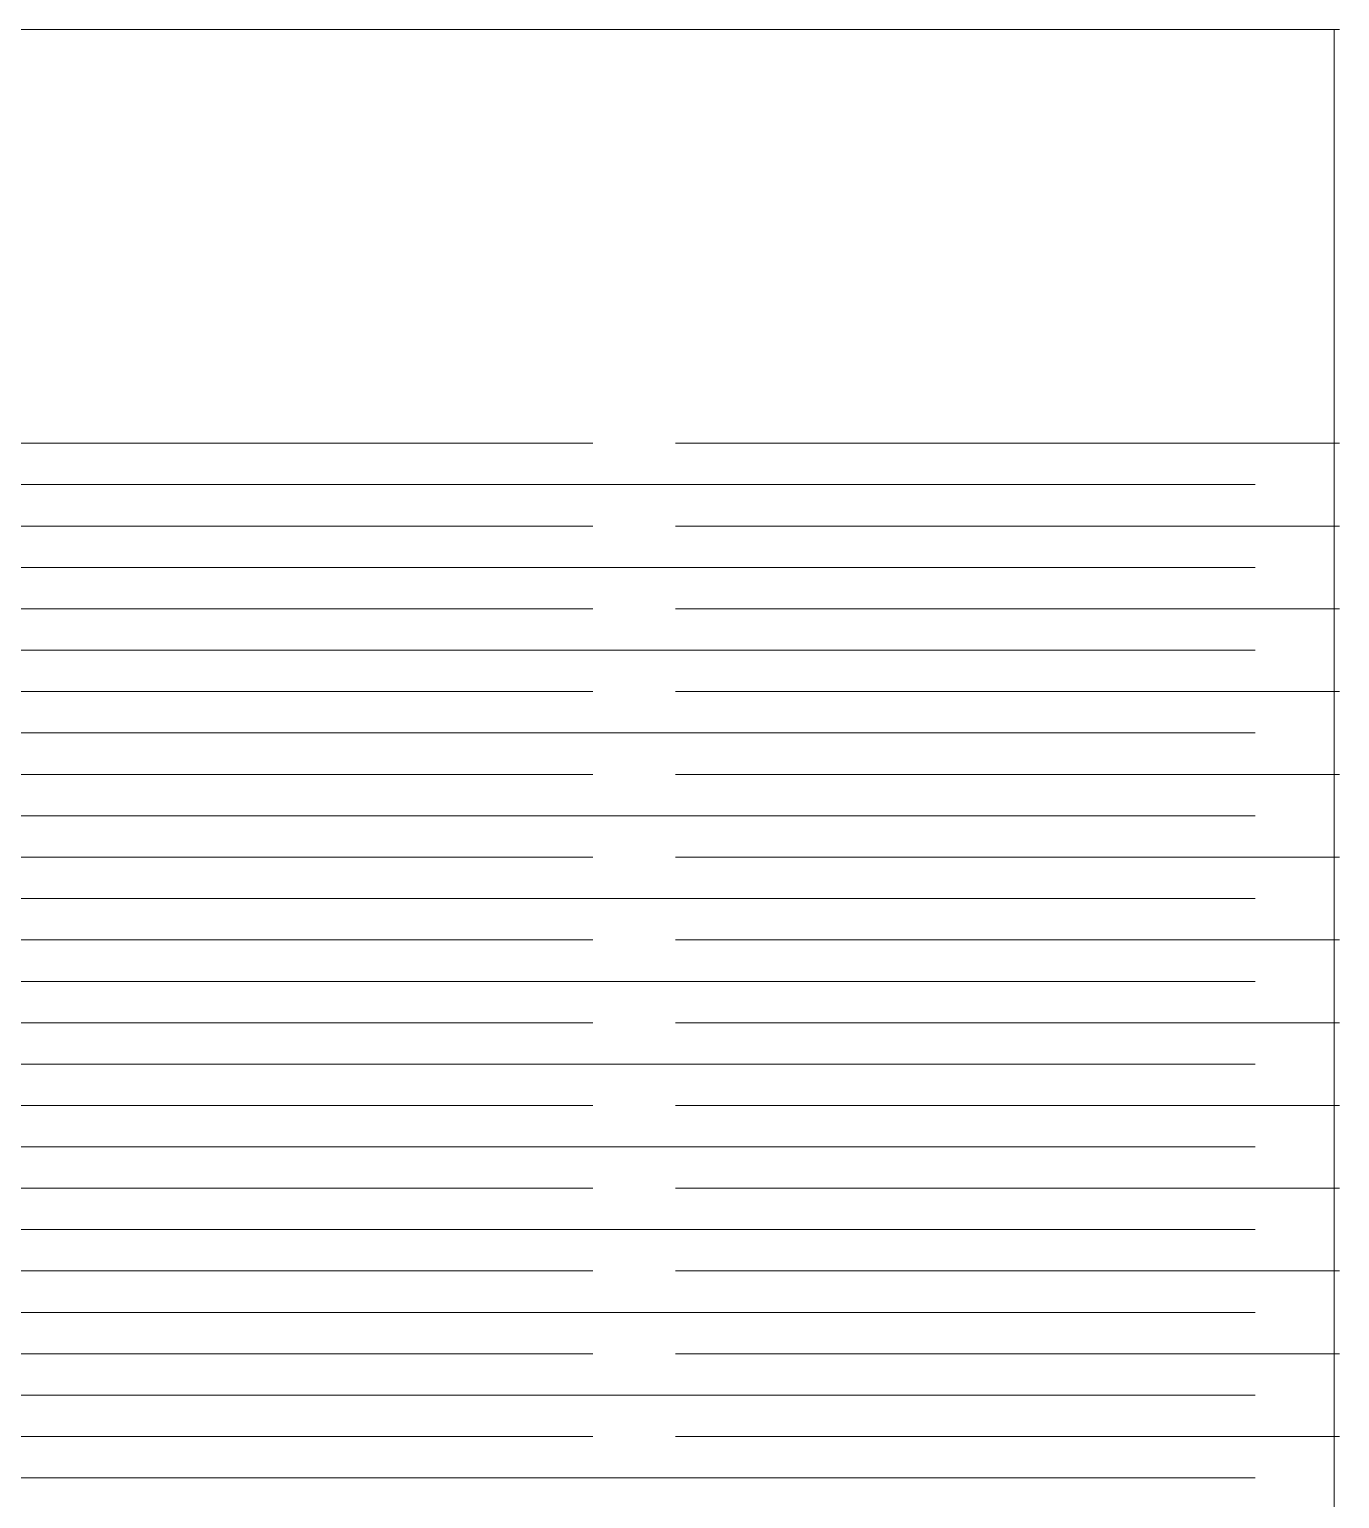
# Model space of a CAD drawing. Header units: inches. Extents: x 0.51 to 4.61, y -3.99 to -0.49.
# Drawn here: x 3.023 to 4.606, y -2.266 to -0.491 of the extents above; entities that cross this region are included whole.
import ezdxf

# ---------------------------------------------------------------- set-up
doc = ezdxf.new("R2010")
doc.units = ezdxf.units.IN
doc.header["$MEASUREMENT"] = 0
doc.layers.add('Layer 1', color=7, linetype='Continuous')

# ---------------------------------------------------------------- blocks, each defined once
blk = doc.blocks.new('block 2')
at = {"layer": 'Layer 1', "color": 7, "lineweight": 5, "true_color": 0xffffff}
for points in [[(2.2041, -0.9907), (3.7041, -0.9907)], [(3.8041, -0.9907), (4.6062, -0.9907)], [(3.0041, -1.0407), (4.5041, -1.0407)], [(2.2041, -1.0907), (3.7041, -1.0907)], [(3.8041, -1.0907), (4.6062, -1.0907)], [(3.0041, -1.1407), (4.5041, -1.1407)], [(2.2041, -1.1907), (3.7041, -1.1907)], [(3.8041, -1.1907), (4.6062, -1.1907)], [(3.0041, -1.2407), (4.5041, -1.2407)], [(2.2041, -1.2907), (3.7041, -1.2907)], [(3.8041, -1.2907), (4.6062, -1.2907)], [(3.0041, -1.3407), (4.5041, -1.3407)], [(2.2041, -1.3907), (3.7041, -1.3907)], [(3.8041, -1.3907), (4.6062, -1.3907)], [(3.0041, -1.4407), (4.5041, -1.4407)], [(2.2041, -1.4907), (3.7041, -1.4907)], [(3.8041, -1.4907), (4.6062, -1.4907)], [(3.0041, -1.5407), (4.5041, -1.5407)], [(2.2041, -1.5907), (3.7041, -1.5907)], [(3.8041, -1.5907), (4.6062, -1.5907)], [(3.0041, -1.6407), (4.5041, -1.6407)], [(2.2041, -1.6907), (3.7041, -1.6907)], [(3.8041, -1.6907), (4.6062, -1.6907)], [(3.0041, -1.7406), (4.5041, -1.7406)], [(2.2041, -1.7906), (3.7041, -1.7906)], [(3.8041, -1.7906), (4.6062, -1.7906)], [(3.0041, -1.8406), (4.5041, -1.8406)], [(2.2041, -1.8906), (3.7041, -1.8906)], [(3.8041, -1.8906), (4.6062, -1.8906)], [(3.0041, -1.9406), (4.5041, -1.9406)], [(2.2041, -1.9906), (3.7041, -1.9906)], [(3.8041, -1.9906), (4.6062, -1.9906)], [(3.0041, -2.0406), (4.5041, -2.0406)], [(2.2041, -2.0906), (3.7041, -2.0906)], [(3.8041, -2.0906), (4.6062, -2.0906)], [(3.0041, -2.1406), (4.5041, -2.1406)], [(2.2041, -2.1906), (3.7041, -2.1906)], [(3.8041, -2.1906), (4.6062, -2.1906)], [(3.0041, -2.2406), (4.5041, -2.2406)]]:
    blk.add_lwpolyline(points, dxfattribs=at)

msp = doc.modelspace()

# ---------------------------------------------------------------- linework, layer by layer
at = {"layer": 'Layer 1', "color": 7, "lineweight": 5, "true_color": 0xffffff}
msp.add_open_spline([(4.6062, -0.4907), (4.6062, -0.4907), (0.505, -0.4907), (0.505, -0.4907), (0.505, -0.4907), (0.505, -1.177), (0.505, -1.177), (0.505, -1.177), (0.505, -1.1769), (0.505, -1.1769), (0.505, -1.1769), (0.505, -3.3044), (0.505, -3.3044), (0.505, -3.3044), (0.505, -3.9907), (0.505, -3.9907), (0.505, -3.9907), (4.6062, -3.9907), (4.6062, -3.9907), (4.6062, -3.9907), (4.5995, -3.9907), (4.5995, -3.9907), (4.5995, -3.9907), (4.5995, -3.3044), (4.5995, -3.3044), (4.5995, -3.3044), (4.5995, -1.177), (4.5995, -1.177), (4.5995, -1.177), (4.5995, -1.177), (4.5995, -1.177), (4.5995, -1.177), (4.5995, -0.4907), (4.5995, -0.4907)], degree=3, knots=[0, 0, 0, 0, 1, 1, 1, 2, 2, 2, 3, 3, 3, 4, 4, 4, 5, 5, 5, 6, 6, 6, 7, 7, 7, 8, 8, 8, 9, 9, 9, 10, 10, 10, 11, 11, 11, 11], dxfattribs=at)

# ---------------------------------------------------------------- block references
at = {"layer": 'Layer 1'}
msp.add_blockref('block 2', (0, 0), dxfattribs=at)

doc.saveas('drawing.dxf')
